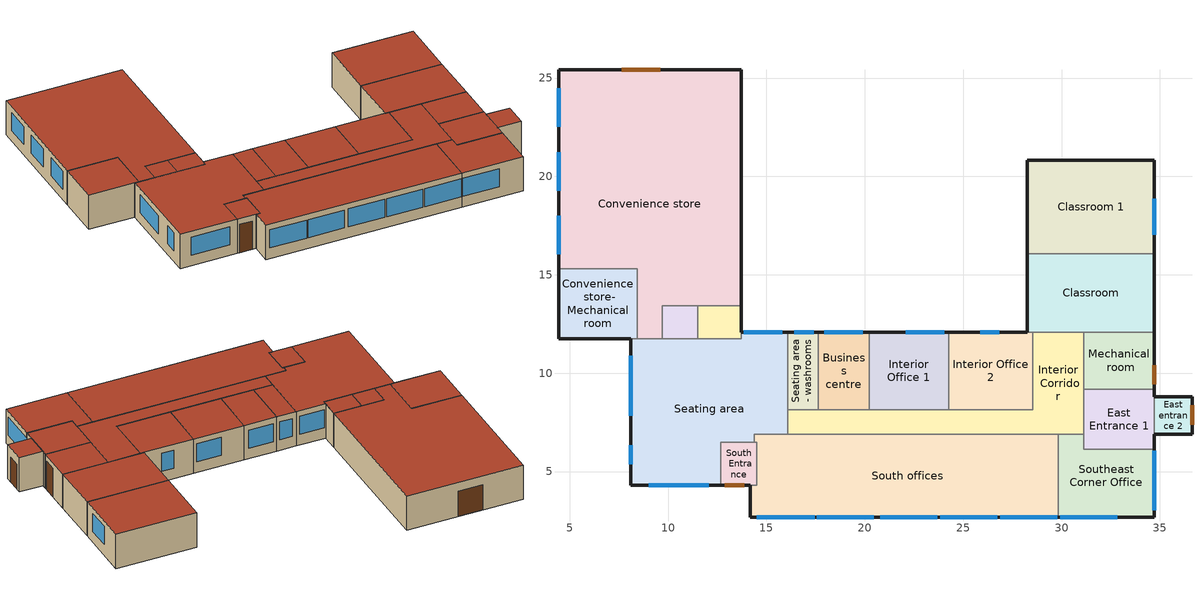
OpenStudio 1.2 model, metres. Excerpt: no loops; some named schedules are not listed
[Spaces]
South offices
 floor ground: 14.39,6.91 29.83,6.9 29.83,2.67 14.18,2.67 14.18,4.29 14.52,4.29 14.52,6.49 14.39,6.49 z0
 wall outside: 14.18,4.29 14.18,2.67 29.83,2.67 z0:2.95
 wall to South Entrance: 14.39,6.49 14.52,6.49 14.52,4.29 14.18,4.29 z0:2.95
 wall to Seating area: 16.07,6.91 14.39,6.91 14.39,6.49 z0:2.95
 wall to Interior Corridor: 29.83,6.9 16.07,6.91 z0:2.95
 wall to Southeast Corner Office: 29.83,2.67 29.83,6.9 z0:2.95
 window: 26.87,2.67 29.77,2.67 / 23.83,2.67 26.72,2.67 / 20.78,2.67 23.68,2.67 / 17.56,2.67 20.45,2.67 / 14.51,2.67 17.46,2.67 z0.91:2.46
 roof outside: 29.83,2.67 29.83,6.9 14.39,6.91 14.39,6.49 14.52,6.49 14.52,4.29 14.18,4.29 14.18,2.67 z2.95
Southeast Corner Office
 floor ground: 31.12,6.9 31.12,6.13 34.72,6.13 34.72,2.67 29.83,2.67 29.83,6.9 z0
 wall outside: 29.83,2.67 34.72,2.67 34.72,6.13 z0:2.95
 wall to Interior Corridor: 31.12,6.9 29.83,6.9 z0:2.95
 wall to East Entrance 1: 34.72,6.13 31.12,6.13 31.12,6.9 z0:2.95
 window: 29.92,2.67 32.83,2.67 / 34.72,3.03 34.72,6.06 z0.91:2.46
 roof outside: 34.72,2.67 34.72,6.13 31.12,6.13 31.12,6.9 29.83,6.9 29.83,2.67 z2.95
Seating area
 floor ground: 16.07,12.08 16.07,6.91 14.39,6.91 14.39,6.49 12.68,6.49 12.68,4.29 8.11,4.29 8.11,11.76 13.73,11.76 13.73,12.08 z0
 wall outside: 16.07,12.08 13.73,12.08 / 8.11,11.76 8.11,4.29 12.68,4.29 z0:2.95
 wall to Seating area - washrooms: 16.07,8.15 16.07,12.08 z0:2.95
 wall to Interior Corridor: 16.07,6.91 16.07,8.15 z0:2.95
 wall to South Entrance: 12.68,4.29 12.68,6.49 14.39,6.49 z0:2.95
 wall to Convenience store- Mechanical room: 8.44,11.76 8.11,11.76 z0:2.95
 wall to Convenience store: 9.71,11.76 8.44,11.76 z0:2.95
 wall to Convenience store- movie shelves: 11.51,11.76 9.71,11.76 z0:2.95
 wall to Convenience store- washroom: 13.73,12.08 13.73,11.76 11.51,11.76 z0:2.95
 window: 15.79,12.08 13.84,12.08 / 8.11,6.35 8.11,5.36 / 8.11,10.88 8.11,7.84 / 9.02,4.29 12.07,4.29 z0.91:2.46
 roof outside: 12.68,4.29 12.68,6.49 14.39,6.49 14.39,6.91 16.07,6.91 16.07,12.08 13.73,12.08 13.73,11.76 8.11,11.76 8.11,4.29 z2.95
South Entrance
 floor ground: 14.52,6.49 14.52,4.29 12.68,4.29 12.68,6.49 z0
 wall outside: 12.68,4.29 14.18,4.29 z0:2.95
 door: 12.89,4.29 13.88,4.29 z0:2.44
 roof outside: 14.52,4.29 14.52,6.49 12.68,6.49 12.68,4.29 z2.95
East Entrance 1
 floor ground: 34.72,9.19 34.72,6.13 31.12,6.13 31.12,9.19 z0
 wall outside: 34.72,6.13 34.72,6.9 / 34.72,8.79 34.72,9.19 z0:2.95
 wall to Interior Corridor: 31.12,9.19 31.12,6.9 z0:2.95
 wall to Mechanical room: 34.72,9.19 31.12,9.19 z0:2.95
 wall to East entrance 2: 34.72,6.9 34.72,8.79 z0:2.95
 roof outside: 34.72,6.13 34.72,9.19 31.12,9.19 31.12,6.13 z2.95
Interior Corridor
 floor ground: 31.12,12.08 31.12,6.9 16.07,6.91 16.07,8.15 28.55,8.15 28.55,12.08 z0
 wall to Seating area - washrooms: 17.64,8.15 16.07,8.15 z0:2.95
 wall to Business centre: 20.23,8.15 17.64,8.15 z0:2.95
 wall to Interior Office 1: 24.26,8.15 20.23,8.15 z0:2.95
 wall to Interior Office 2: 28.55,12.08 28.55,8.15 24.26,8.15 z0:2.95
 wall to Classroom: 31.12,12.08 28.55,12.08 z0:2.95
 wall to Mechanical room: 31.12,9.19 31.12,12.08 z0:2.95
 roof outside: 31.12,6.9 31.12,12.08 28.55,12.08 28.55,8.15 16.07,8.15 16.07,6.91 z2.95
East entrance 2
 floor ground: 36.63,8.79 36.63,6.9 34.72,6.9 34.72,8.79 z0
 wall outside: 34.72,6.9 36.63,6.9 36.63,8.79 34.72,8.79 z0:2.95
 door: 36.63,7.38 36.63,8.36 z0:2.13
 roof outside: 36.63,6.9 36.63,8.79 34.72,8.79 34.72,6.9 z2.95
Seating area - washrooms
 floor ground: 17.64,12.08 17.64,8.15 16.07,8.15 16.07,12.08 z0
 wall outside: 17.64,12.08 16.07,12.08 z0:2.95
 wall to Business centre: 17.64,8.15 17.64,12.08 z0:2.95
 window: 17.41,12.08 16.43,12.08 z0.91:2.46
 roof outside: 17.64,8.15 17.64,12.08 16.07,12.08 16.07,8.15 z2.95
Business centre
 floor ground: 20.23,12.08 20.23,8.15 17.64,8.15 17.64,12.08 z0
 wall outside: 20.23,12.08 17.64,12.08 z0:2.95
 wall to Interior Office 1: 20.23,8.15 20.23,12.08 z0:2.95
 window: 19.89,12.08 17.94,12.08 z0.91:2.46
 roof outside: 20.23,8.15 20.23,12.08 17.64,12.08 17.64,8.15 z2.95
Interior Office 1
 floor ground: 24.26,12.08 24.26,8.15 20.23,8.15 20.23,12.08 z0
 wall outside: 24.26,12.08 20.23,12.08 z0:2.95
 wall to Interior Office 2: 24.26,8.15 24.26,12.08 z0:2.95
 window: 24.04,12.08 22.08,12.08 z0.91:2.46
 roof outside: 24.26,8.15 24.26,12.08 20.23,12.08 20.23,8.15 z2.95
Interior Office 2
 floor ground: 28.55,12.08 28.55,8.15 24.26,8.15 24.26,12.08 z0
 wall outside: 28.26,12.08 24.26,12.08 z0:2.95
 wall to Classroom: 28.55,12.08 28.26,12.08 z0:2.95
 window: 26.84,12.08 25.86,12.08 z0.91:2.46
 roof outside: 28.55,8.15 28.55,12.08 24.26,12.08 24.26,8.15 z2.95
Mechanical room
 floor ground: 34.72,12.08 34.72,9.19 31.12,9.19 31.12,12.08 z0
 wall outside: 34.72,9.19 34.72,12.08 z0:2.95
 wall to Classroom: 34.72,12.08 31.12,12.08 z0:2.95
 door: 34.72,9.43 34.72,10.41 z0:2.46
 roof outside: 34.72,9.19 34.72,12.08 31.12,12.08 31.12,9.19 z2.95
Convenience store- Mechanical room
 floor ground: 8.44,15.3 8.44,11.76 4.43,11.76 4.43,15.3 z0
 wall outside: 4.43,15.3 4.43,11.76 8.11,11.76 z0:2.95
 wall to Convenience store: 8.44,11.76 8.44,15.3 4.43,15.3 z0:2.95
 roof outside: 8.44,11.76 8.44,15.3 4.43,15.3 4.43,11.76 z2.95
Convenience store
 floor ground: 13.73,25.42 13.73,13.41 9.71,13.41 9.71,11.76 8.44,11.76 8.44,15.3 4.43,15.3 4.43,25.42 z0
 wall outside: 13.73,13.41 13.73,25.42 4.43,25.42 4.43,15.3 z0:2.95
 wall to Convenience store- washroom: 11.51,13.41 13.73,13.41 z0:2.95
 wall to Convenience store- movie shelves: 9.71,11.76 9.71,13.41 11.51,13.41 z0:2.95
 window: 4.43,24.47 4.43,22.52 / 4.43,21.23 4.43,19.27 / 4.43,17.99 4.43,16.04 z0.91:2.46
 door: 9.61,25.42 7.65,25.42 z0:2.18
 roof outside: 9.71,11.76 9.71,13.41 13.73,13.41 13.73,25.42 4.43,25.42 4.43,15.3 8.44,15.3 8.44,11.76 z2.95
Convenience store- movie shelves
 floor ground: 11.51,13.41 11.51,11.76 9.71,11.76 9.71,13.41 z0
 wall to Convenience store- washroom: 11.51,11.76 11.51,13.41 z0:2.95
 roof outside: 11.51,11.76 11.51,13.41 9.71,13.41 9.71,11.76 z2.95
Convenience store- washroom
 floor ground: 13.73,13.41 13.73,11.76 11.51,11.76 11.51,13.41 z0
 wall outside: 13.73,12.08 13.73,13.41 z0:2.95
 roof outside: 13.73,11.76 13.73,13.41 11.51,13.41 11.51,11.76 z2.95
Classroom
 floor ground: 34.72,16.08 34.72,12.08 28.26,12.08 28.26,16.08 z0
 wall outside: 28.26,16.08 28.26,12.08 / 34.72,12.08 34.72,16.08 z0:2.95
 wall to Classroom 1: 34.72,16.08 28.26,16.08 z0:2.95
 roof outside: 34.72,12.08 34.72,16.08 28.26,16.08 28.26,12.08 z2.95
Classroom 1
 floor ground: 34.72,20.82 34.72,16.08 28.26,16.08 28.26,20.82 z0
 wall outside: 34.72,16.08 34.72,20.82 28.26,20.82 28.26,16.08 z0:2.95
 window: 34.72,17.02 34.72,18.85 z0.91:2.46
 roof outside: 34.72,16.08 34.72,20.82 28.26,20.82 28.26,16.08 z2.95
[Site]
Site 1: Latitude {deg}=44.12; Longitude {deg}=-77.53; Time Zone {hr}=-5; Elevation {m}=86
[SizingPeriod:DesignDay] Barometric Pressure {Pa}=100296; Sky Clearness=0; Rain Indicator=0; Snow Indicator=0; Day of Month=21; Daylight Saving Time Indicator=0; Dry-Bulb Temperature Range Modifier Type=DefaultMultipliers
Name | Maximum Dry-Bulb Temperature {C} | Daily Dry-Bulb Temperature Range {deltaC} | Humidity Indicating Conditions at Maximum Dry-Bulb {BasedOnField A3} | Wind Speed {m/s} | Wind Direction {deg} | Month | Day Type | Humidity Indicating Type | Solar Model Indicator | ASHRAE Taub | ASHRAE Taud
Trenton Ann Clg .4% Condns WB=>MDB | 27.5 | 9.9 | 23.5 | 5.1 | 220 | 7 | SummerDesignDay | Wetbulb | ASHRAETau | 0.459 | 2.014
Trenton Ann Hum_n 99.6% Condns DP=>MCDB | -21 | 0 | -27.1 | 2.9 | 50 | 1 | WinterDesignDay | Dewpoint | ASHRAEClearSky
Trenton Ann Clg .4% Condns DB=>MWB | 29.2 | 9.9 | 22.1 | 5.1 | 220 | 7 | SummerDesignDay | Wetbulb | ASHRAETau | 0.459 | 2.014
Trenton Ann Htg Wind 99.6% Condns WS=>MCDB | -3.4 | 0 | -3.4 | 13.4 | 50 | 1 | WinterDesignDay | Wetbulb | ASHRAEClearSky
[Building]
Stand-alone Retail: North Axis {deg}=-0
[DefaultSubSurfaceConstructions]
Name | Fixed Window Construction | Door Construction
Default Sub Surface Constructions 1 | MNECBUvalue_Window | PersonDoor
Default Sub Surface Constructions 2
[DefaultSurfaceConstructions]
Default Surface Constructions 1: Wall Construction=V1-BWall1; Roof Ceiling Construction=V1-BRoof1
Default Surface Constructions 2: Wall Construction=IntPartition
Default Surface Constructions 3: Floor Construction=NECBUvalue_ConcreteFlr
[Material:AirGap]
Name | Thermal Resistance
000_F04 Wall air space resistance | 0.15
000_F05 Ceiling air space resistance | 0.18
[DefaultConstructionSet]
Trenton_Constructions: Default Exterior Surface Constructions=Default Surface Constructions 1; Default Interior Surface Constructions=Default Surface Constructions 2; Default Ground Contact Surface Constructions=Default Surface Constructions 3; Default Exterior SubSurface Constructions=Default Sub Surface Constructions 1; Default Interior SubSurface Constructions=Default Sub Surface Constructions 2
[Construction]
V1-BRoof1: F13 Built-up roofing, Insulation: Expanded polystyrene - molded beads - 20kg/m3 density 127mm, M11 50mm lightweight concrete
V1-BWall1: Concrete Block: Sand and Gravel Aggregrate: 22.7 kg - 2 cores 152mm, 000_F04 Wall air space resistance, Sheathing - regular density - 12.7mm, Insulation: Cellular glass - 122mm, Gypsum or plaster board - 5.9mm
IntPartition: G01 16mm gypsum board, 000_F05 Ceiling air space resistance, G01 16mm gypsum board
NECBUvalue_ConcreteFlr: Insulation: Expanded polystyrene - extruded (smooth skin surface) (CFC-12 exp.) 1, M14a 100mm heavyweight concrete
MNECBUvalue_Window: MNECB1997_Window
PersonDoor: PersonDoorMat
[Material]
Name | Roughness | Thickness {m} | Conductivity {W/m-K} | Density {kg/m3} | Specific Heat {J/kg-K} | Thermal Absorptance | Solar Absorptance | Visible Absorptance
F13 Built-up roofing | Rough | 0.0095 | 0.16 | 1120 | 1460
Insulation: Expanded polystyrene - molded beads - 20kg/m3 density 127mm | VeryRough | 0.127 | 0.036 | 20 | 1210
M11 50mm lightweight concrete | MediumRough | 0.05 | 0.53 | 1280 | 840
Concrete Block: Sand and Gravel Aggregrate: 22.7 kg - 2 cores 152mm | MediumRough | 0.152 | 1.13 | 2000 | 920
Sheathing - regular density - 12.7mm | Smooth | 0.0127 | 0.055 | 290 | 1300
Insulation: Cellular glass - 122mm | MediumRough | 0.122 | 0.05 | 136 | 750
Gypsum or plaster board - 5.9mm | MediumSmooth | 0.0059 | 0.58 | 800 | 1090
G01 16mm gypsum board | MediumSmooth | 0.0159 | 0.16 | 800 | 1090 | 0.9 | 0.7 | 0.7
Insulation: Expanded polystyrene - extruded (smooth skin surface) (CFC-12 exp.) 1 | MediumSmooth | 0.0254 | 0.029 | 29 | 1210 | 0.9 | 0.7 | 0.7
M14a 100mm heavyweight concrete | MediumRough | 0.1016 | 1.95 | 2240 | 900 | 0.9 | 0.7 | 0.7
[WindowMaterial:SimpleGlazingSystem]
MNECB1997_Window: U-Factor {W/m2-K}=2.2; Solar Heat Gain Coefficient=0.5
[Material:NoMass]
PersonDoorMat: Roughness=Smooth; Thermal Resistance {m2-K/W}=0.304; Thermal Absorptance=0.9; Solar Absorptance=0.7; Visible Absorptance=0.7
[DesignSpecification:OutdoorAir]
Name | Outdoor Air Flow per Person {m3/s-person} | Outdoor Air Flow per Floor Area {m3/s-m2} | Outdoor Air Flow Rate {m3/s}
MNECB-Office-Enclosed-sched-A-oa; Design Specification Outdoor Air 1 | 0.01
MNECB-Education-Classroom-sched-D | 0.0075 | 0 | 0
Design Specification Outdoor Air 2 | 0.03
MNECB-Service and Common-Mechanical/electrical room-sched-*-oa | 0.05
MNECB-Storage/Warehouse - Active Storage Bulky-sched-E-oa | 0.0025 | 0
MNECB-Service and Common-Toilet and Washrooms-sched-*-oa | 0.03 | 0 | 0
MNECB-Service and Common-Corridors-sched-*- | 0.025 | 0
MNECB-Food Service Bar/Lounge-sched-B-oa | 0.03 | 0
[ElectricEquipment:Definition] Fraction Lost=0
Name | Design Level Calculation Method | Watts per Space Floor Area {W/m2} | Fraction Latent | Fraction Radiant | Watts per Person {W/person}
MNECB-Office-Enclosed offices category 1-sched-A-equipment_W_per_m2_def | Watts/Area | 7.5 | 0 | 0
MNECB-Education-Classroom-sched-D-equipment_W_per_person_def | Watts/Person |  | 0 | 0 | 37.5
MNECB-Retail-Type F-sched-C-equipment_W_per_m2_def | Watts/Area | 2.5 | 0 | 0
MNECB-Service and Common-Mechanical/electrical room-sched-*-equipment_W_per_m2_def; MNECB-Storage/Warehouse-Active Storage Bulky-sched-E-equipment_W_per_m2_def; MNECB-Service and Common-Toilet and Washrooms-sched-*-equipment_W_per_m2_def; MNECB-Food Service-Bar/Lounge-sched-B-equipment_W_per_m2_def | Watts/Area | 1 | 0 | 0
MNECB-Assembly-Lobby-sched-C-equipment_W_per_m2_def | Watts/Area | 1
MNECB-Service and Common-Corridors-sched-*-equipment_W_per_m2_def | Watts/Area | 0 | 0 | 0
[Lights:Definition] Design Level Calculation Method=Watts/Area; Fraction Radiant=0; Fraction Visible=0; Return Air Fraction=0
Name | Watts per Space Floor Area {W/m2}
MNECB-Office-Enclosed offices category 1-sched-A-lighting_W_per_m2_def | 19.4
MNECB-Education-Classroom-sched-D-lighting_W_per_m2_def | 21.5
MNECB-Retail-Type F-sched-C-lighting_W_per_m2_def | 29.1
MNECB-Service and Common-Mechanical/electrical room-sched-*-lighting_W_per_m2_def | 7.5
MNECB-Storage/Warehouse-Active Storage Bulky-sched-E-lighting_W_per_m2_def | 3.2
MNECB-Service and Common-Toilet and Washrooms-sched-*-lighting_W_per_m2_def | 8.7
MNECB- Assembly -Lobby-sched-C-lighting_W_per_m2_def | 10.8
MNECB-Service and Common-Corridors-sched-*-lighting_W_per_m2_def | 8.6
MNECB-Food Service-Bar/Lounge-sched-B-lighting_W_per_m2_def | 26.9
[People:Definition] Number of People Calculation Method=Area/Person; Fraction Radiant=0.3
MNECB-Office-Enclosed offices Category 1-sched-A-people_def: Space Floor Area per Person {m2/person}=20
MNECB-Education-Classroom-sched-D-people_def: Space Floor Area per Person {m2/person}=7.5
MNECB-Retail-Type F-sched-C-people_def; MNECB-Service and Common-Toilet and Washrooms-sched-*-people_def: Space Floor Area per Person {m2/person}=30; Sensible Heat Fraction=Autocalculate; Carbon Dioxide Generation Rate {m3/s-W}=3.8e-008
MNECB-Service and Common-Mechanical/electrical room-sched-*-people_def: Space Floor Area per Person {m2/person}=200
MNECB-Storage Warehouse-Active Storage - Bulky-sched-E-people_def; MNECB-Service and Common-Corridors-sched-*-people_def: Space Floor Area per Person {m2/person}=100
MNECB-Assembly-Lobby-sched-C-people_def; MNECB-Food Service-Bar/Lounge-sched-B-people_def: Space Floor Area per Person {m2/person}=10
[ThermostatSetpoint:DualSetpoint]
Name | Heating Setpoint Temperature Schedule | Cooling Setpoint Temperature Schedule
Thermostat Setpoint Dual Setpoint 1; Thermostat Setpoint Dual Setpoint 3; Thermostat Setpoint Dual Setpoint 5; Thermostat Setpoint Dual Setpoint 6 | Office_Htg_SPoint | Office_Clg_SPoint
Thermostat Setpoint Dual Setpoint 2 | NECB-D-Htg | NECB-D-Clg
Thermostat Setpoint Dual Setpoint 4 | Store_Htg_SPoint | Store_Clg_SPoint
[BuildingStory]
Building Story 1: Nominal Z Coordinate {m}=0; Nominal Floor to Floor Height {m}=2.9464
[Space] Building Story=Building Story 1
Name | Space Type | Thermal Zone | Default Schedule Set
South offices; Southeast Corner Office | MNECB-Office-Enclosed-sched-A | Thermal Zone - South Offices
Seating area | MNECB-Food Service Bar/Lounge-sched-B | Thermal Zone - NW Seating area
South Entrance | MNECB-Assembly-Lobby-sched-C | Thermal Zone - NW Seating area
East Entrance 1; East entrance 2 | MNECB-Assembly-Lobby-sched-C | Thermal Zone - East Entrance
Interior Corridor | MNECB-Service and Common-Corridors-sched-*- | Thermal Zone - NW Seating area | NECB-B
Seating area - washrooms | MNECB-Service and Common-Toilet and Washrooms-sched-*- | Thermal Zone - North Offices | NECB-A
Business centre; Interior Office 1; Interior Office 2 | MNECB-Office-Enclosed-sched-A | Thermal Zone - North Offices
Mechanical room | MNECB-Service and Common-Mechanical/electrical room-sched-*- | Thermal Zone - East Entrance | NECB-C
Convenience store- Mechanical room | MNECB-Service and Common-Mechanical/electrical room-sched-*- | Thermal Zone - NW Convenience Store | NECB-E
Convenience store | MNECB-Retail-Type F-sched-C | Thermal Zone - NW Convenience Store
Convenience store- movie shelves | MNECB-Storage/Warehouse - Active Storage Bulky-sched-E | Thermal Zone - NW Convenience Store | NECB-E
Convenience store- washroom | MNECB-Service and Common-Toilet and Washrooms-sched-*- | Thermal Zone - NW Convenience Store | NECB-C
Classroom; Classroom 1 | MNECB-Education-Classroom-sched-D | Thermal Zone - NE Classroom
[DefaultScheduleSet] People Activity Level Schedule=Retail_Activity
Name | Hours of Operation Schedule | Number of People Schedule | Lighting Schedule | Electric Equipment Schedule | Hot Water Equipment Schedule | Other Equipment Schedule
NECB-C | NECB-C-Fan | NECB-C-Occ | NECB-C-Ltg | NECB-C-Equ | NECB-C-HW | NECB-C-Proc
NECB-E | NECB-E-Fan | NECB-E-Occ | NECB-E-Ltg | NECB-E-Equ | NECB-E-HW | NECB-E-Proc
NECB-B | NECB-B-Fan | NECB-B-Occ | NECB-B-Ltg | NECB-B-Equ | NECB-B-HW | NECB-B-Proc
NECB-A | NECB-A-Fan | NECB-A-Occ | NECB-A-Ltg | NECB-A-Equ | NECB-A-HW | NECB-A-Proc
NECB-D | NECB-D-Fan | NECB-D-Occ | NECB-D-Ltg | NECB-D-Equ | NECB-D-HW | NECB-D-Proc
[ThermalZone] Use Ideal Air Loads=No
Thermal Zone - NW Convenience Store: Thermostat=Thermostat Setpoint Dual Setpoint 4
Thermal Zone - North Offices: Thermostat=Thermostat Setpoint Dual Setpoint 3
Thermal Zone - NE Classroom: Thermostat=Thermostat Setpoint Dual Setpoint 2; Zone Inside Convection Algorithm=TARP; Zone Outside Convection Algorithm=TARP
Thermal Zone - East Entrance: Thermostat=Thermostat Setpoint Dual Setpoint 1
Thermal Zone - South Offices: Thermostat=Thermostat Setpoint Dual Setpoint 6
Thermal Zone - NW Seating area: Thermostat=Thermostat Setpoint Dual Setpoint 5
[SpaceInfiltration:DesignFlowRate] Schedule=Always_On; Design Flow Rate {m3/s}=0
Name | Space or SpaceType | Design Flow Rate Calculation Method | Flow per Exterior Surface Area {m3/s-m2} | Air Changes per Hour {1/hr} | Flow per Space Floor Area {m3/s-m2}
Space Infiltration East Entrance 1 | East Entrance 1 | Flow/ExteriorArea | 0.00025
Space Infiltration East Entrance 2 | East entrance 2 | Flow/ExteriorArea | 0.00025
Space Infiltration Mechanical Room | Mechanical room | Flow/ExteriorArea | 0.00025
Space Infiltration Classroom | Classroom | Flow/ExteriorArea | 0.00025
Space Infiltration Classroom 1 | Classroom 1 | Flow/ExteriorArea | 0.00025
Space Infiltration Business Centre | Business centre | Flow/ExteriorArea | 0.00025
Space Infiltration Interior Office 1 | Interior Office 1 | Flow/ExteriorArea | 0.00025
Space Infiltration Interior Office 2 | Interior Office 2 | Flow/ExteriorArea | 0.00025
Space Infiltration Convenience Store | Convenience store | Flow/ExteriorArea | 0.00025
Space Infiltration Convenience Store- Mechanical Room | Convenience store- Mechanical room | Flow/ExteriorArea | 0.00025
Space Infiltration Convenience Store- movie shelves | Convenience store- movie shelves | Flow/ExteriorArea | 0.00025
Space Infiltration Interior Corridor | Interior Corridor | Flow/ExteriorArea | 0.00025
Space Infiltration Seating Area | Seating area | Flow/ExteriorArea | 0.00025
Space Infiltration South Entrance | South Entrance | Flow/ExteriorArea | 0.00025
Space Infiltration South Offices | South offices | Flow/ExteriorArea | 0.00025
Space Infiltration Southeast Corner Office | Southeast Corner Office | Flow/ExteriorArea | 0.00025
Space Infiltration Convenience Store - washroom | Convenience store- washroom | Flow/ExteriorArea | 0.00025
Space Infiltration Seatin area- washrooms | Seating area - washrooms | Flow/ExteriorArea | 0.00025
Space Infiltration Design Flow Rate 6 | MNECB-Service and Common-Mechanical/electrical room-sched-*- | Flow/ExteriorWallArea | 0.0002 | 0
Space Infiltration Design Flow Rate 5 | MNECB-Service and Common-Corridors-sched-*- | Flow/ExteriorWallArea | 0.0002 | 0
Space Infiltration Design Flow Rate 1 | MNECB-Assembly-Lobby-sched-C | Flow/ExteriorWallArea | 0.0002 | 0 | 0
Space Infiltration Design Flow Rate 2 | MNECB-Education-Classroom-sched-D | Flow/ExteriorWallArea | 0.0002
Space Infiltration Design Flow Rate 3 | MNECB-Food Service Bar/Lounge-sched-B | Flow/ExteriorWallArea | 0.0002
Space Infiltration Design Flow Rate 4 | MNECB-Office-Enclosed-sched-A | Flow/ExteriorWallArea | 0.0002
Space Infiltration Design Flow Rate 7 | MNECB-Retail-Type F-sched-C | Flow/ExteriorWallArea | 0.0002 | 0
Space Infiltration Design Flow Rate 8 | MNECB-Service and Common-Toilet and Washrooms-sched-*- | Flow/ExteriorWallArea | 0.0002 | 0
Space Infiltration Design Flow Rate 9 | MNECB-Storage/Warehouse - Active Storage Bulky-sched-E | Flow/ExteriorWallArea | 0.0002 | 0
[SpaceType] Default Construction Set=Trenton_Constructions
Name | Default Schedule Set | Design Specification Outdoor Air Object
MNECB-Office-Enclosed-sched-A | NECB-A | MNECB-Office-Enclosed-sched-A-oa
MNECB-Education-Classroom-sched-D | NECB-D | MNECB-Education-Classroom-sched-D
MNECB-Retail-Type F-sched-C | NECB-C | Design Specification Outdoor Air 2
MNECB-Service and Common-Mechanical/electrical room-sched-*- |  | MNECB-Service and Common-Mechanical/electrical room-sched-*-oa
MNECB-Storage/Warehouse - Active Storage Bulky-sched-E | NECB-E | MNECB-Storage/Warehouse - Active Storage Bulky-sched-E-oa
MNECB-Service and Common-Toilet and Washrooms-sched-*- |  | MNECB-Service and Common-Toilet and Washrooms-sched-*-oa
MNECB-Assembly-Lobby-sched-C | NECB-C | Design Specification Outdoor Air 1
MNECB-Service and Common-Corridors-sched-*- |  | MNECB-Service and Common-Corridors-sched-*-
MNECB-Food Service Bar/Lounge-sched-B | NECB-B | MNECB-Food Service Bar/Lounge-sched-B-oa
[People] Activity Level Schedule=Activity_Level
Name | People Definition | Space or SpaceType
People 10 | MNECB-Office-Enclosed offices Category 1-sched-A-people_def | MNECB-Office-Enclosed-sched-A
People 14 | MNECB-Education-Classroom-sched-D-people_def | MNECB-Education-Classroom-sched-D
People 16 | MNECB-Retail-Type F-sched-C-people_def | MNECB-Retail-Type F-sched-C
People 6 | MNECB-Service and Common-Mechanical/electrical room-sched-*-people_def | MNECB-Service and Common-Mechanical/electrical room-sched-*-
People 12 | MNECB-Storage Warehouse-Active Storage - Bulky-sched-E-people_def | MNECB-Storage/Warehouse - Active Storage Bulky-sched-E
People 3 | MNECB-Service and Common-Toilet and Washrooms-sched-*-people_def | MNECB-Service and Common-Toilet and Washrooms-sched-*-
People 17 | MNECB-Assembly-Lobby-sched-C-people_def | MNECB-Assembly-Lobby-sched-C
People 7 | MNECB-Service and Common-Corridors-sched-*-people_def | MNECB-Service and Common-Corridors-sched-*-
People 9 | MNECB-Food Service-Bar/Lounge-sched-B-people_def | MNECB-Food Service Bar/Lounge-sched-B
[Lights]
Name | Lights Definition | Space or SpaceType
Lights 10 | MNECB-Office-Enclosed offices category 1-sched-A-lighting_W_per_m2_def | MNECB-Office-Enclosed-sched-A
Lights 14 | MNECB-Education-Classroom-sched-D-lighting_W_per_m2_def | MNECB-Education-Classroom-sched-D
Lights 16 | MNECB-Retail-Type F-sched-C-lighting_W_per_m2_def | MNECB-Retail-Type F-sched-C
Lights 6 | MNECB-Service and Common-Mechanical/electrical room-sched-*-lighting_W_per_m2_def | MNECB-Service and Common-Mechanical/electrical room-sched-*-
Lights 12 | MNECB-Storage/Warehouse-Active Storage Bulky-sched-E-lighting_W_per_m2_def | MNECB-Storage/Warehouse - Active Storage Bulky-sched-E
Lights 3 | MNECB-Service and Common-Toilet and Washrooms-sched-*-lighting_W_per_m2_def | MNECB-Service and Common-Toilet and Washrooms-sched-*-
Lights 17 | MNECB- Assembly -Lobby-sched-C-lighting_W_per_m2_def | MNECB-Assembly-Lobby-sched-C
Lights 7 | MNECB-Service and Common-Corridors-sched-*-lighting_W_per_m2_def | MNECB-Service and Common-Corridors-sched-*-
Lights 9 | MNECB-Food Service-Bar/Lounge-sched-B-lighting_W_per_m2_def | MNECB-Food Service Bar/Lounge-sched-B
[ElectricEquipment]
Name | Electric Equipment Definition | Space or SpaceType
Electric Equipment 10 | MNECB-Office-Enclosed offices category 1-sched-A-equipment_W_per_m2_def | MNECB-Office-Enclosed-sched-A
Electric Equipment 14 | MNECB-Education-Classroom-sched-D-equipment_W_per_person_def | MNECB-Education-Classroom-sched-D
Electric Equipment 16 | MNECB-Retail-Type F-sched-C-equipment_W_per_m2_def | MNECB-Retail-Type F-sched-C
Electric Equipment 6 | MNECB-Service and Common-Mechanical/electrical room-sched-*-equipment_W_per_m2_def | MNECB-Service and Common-Mechanical/electrical room-sched-*-
Electric Equipment 12 | MNECB-Storage/Warehouse-Active Storage Bulky-sched-E-equipment_W_per_m2_def | MNECB-Storage/Warehouse - Active Storage Bulky-sched-E
Electric Equipment 3 | MNECB-Service and Common-Toilet and Washrooms-sched-*-equipment_W_per_m2_def | MNECB-Service and Common-Toilet and Washrooms-sched-*-
Electric Equipment 17 | MNECB-Assembly-Lobby-sched-C-equipment_W_per_m2_def | MNECB-Assembly-Lobby-sched-C
Electric Equipment 7 | MNECB-Service and Common-Corridors-sched-*-equipment_W_per_m2_def | MNECB-Service and Common-Corridors-sched-*-
Electric Equipment 9 | MNECB-Food Service-Bar/Lounge-sched-B-equipment_W_per_m2_def | MNECB-Food Service Bar/Lounge-sched-B
[Schedule:Ruleset]
Retail_Activity: Default Day Schedule=Retail_Activity Default Schedule; Summer Design Day Schedule=Retail_Activity Summer Design Day; Winter Design Day Schedule=Retail_Activity Winter Design Day
Always_On: Default Day Schedule=Always_On Default Schedule; Summer Design Day Schedule=Always_On Summer Design Day; Winter Design Day Schedule=Always_On Winter Design Day
NECB-C-Fan: Default Day Schedule=Schedule Day 20
NECB-C-Occ: Default Day Schedule=Schedule Day 17
NECB-C-Ltg: Default Day Schedule=Schedule Day 18
NECB-C-Equ: Default Day Schedule=Schedule Day 19
NECB-C-HW: Default Day Schedule=Schedule Day 24
NECB-C-Proc: Default Day Schedule=Schedule Day 21
NECB-E-Fan: Default Day Schedule=Schedule Day 36
NECB-E-Occ: Default Day Schedule=Schedule Day 33
NECB-E-Ltg: Default Day Schedule=Schedule Day 34
NECB-E-Equ: Default Day Schedule=Schedule Day 35
NECB-E-HW: Default Day Schedule=Schedule Day 40
NECB-E-Proc: Default Day Schedule=Schedule Day 37
NECB-B-Fan: Default Day Schedule=Schedule Day 12
NECB-B-Occ: Default Day Schedule=Schedule Day 9
NECB-B-Ltg: Default Day Schedule=Schedule Day 10
NECB-B-Equ: Default Day Schedule=Schedule Day 11
NECB-B-HW: Default Day Schedule=Schedule Day 16
NECB-B-Proc: Default Day Schedule=Schedule Day 13
NECB-A-Fan: Default Day Schedule=Schedule Day 4
NECB-A-Occ: Default Day Schedule=Schedule Day 1
NECB-A-Ltg: Default Day Schedule=Schedule Day 2
NECB-A-Equ: Default Day Schedule=Schedule Day 3
NECB-A-HW: Default Day Schedule=Schedule Day 8
NECB-A-Proc: Default Day Schedule=Schedule Day 5
NECB-D-Fan: Default Day Schedule=Schedule Day 28
NECB-D-Occ: Default Day Schedule=Schedule Day 25
NECB-D-Ltg: Default Day Schedule=Schedule Day 26
NECB-D-Equ: Default Day Schedule=Schedule Day 27
NECB-D-HW: Default Day Schedule=Schedule Day 32
NECB-D-Proc: Default Day Schedule=Schedule Day 29
NECB-D-Htg: Default Day Schedule=Schedule Day 31
NECB-D-Clg: Default Day Schedule=Schedule Day 30
Store_Htg_SPoint: Default Day Schedule=Schedule Day 38
Store_Clg_SPoint: Default Day Schedule=Schedule Day 39
Office_Htg_SPoint: Default Day Schedule=Schedule Day 42
Office_Clg_SPoint: Default Day Schedule=Schedule Day 44
Activity_Level: Default Day Schedule=Schedule Day 74
[Schedule:Day]
Retail_Activity Default Schedule; Always_On Default Schedule; Schedule Day 20; Schedule Day 17; Schedule Day 18; Schedule Day 19; Schedule Day 24; Schedule Day 21; Schedule Day 36; Schedule Day 33; Schedule Day 34; Schedule Day 35; Schedule Day 40; Schedule Day 37; Schedule Day 12; Schedule Day 9; Schedule Day 10; Schedule Day 11; Schedule Day 16; Schedule Day 13; Schedule Day 4; Schedule Day 1; Schedule Day 2; Schedule Day 3; Schedule Day 8; Schedule Day 5; Schedule Day 28; Schedule Day 25; Schedule Day 26; Schedule Day 27; Schedule Day 32; Schedule Day 29: 24, 0, 0
Retail_Activity Rule 1 Day Schedule; Retail_Activity Winter Design Day; Retail_Activity Summer Design Day: 24, 0, 120
Always_On Rule 1 Day Schedule; Always_On Winter Design Day; Always_On Summer Design Day: 24, 0, 1
sunNECB-C-Fan 1: 1, 0, 0, 2, 0, 0, 3, 0, 0, 4, 0, 0, 5, 0, 0, 6, 0, 0, 7, 0, 0, 8, 0, 0, 9, 0, 0, 10, 0, 1, 11, 0, 1, 12, 0, 1, 13, 0, 1, 14, 0, 1, 15, 0, 1, 16, 0, 1, 17, 0, 1, 18, 0, 1, 19, 0, 1, 20, 0, 0, 21, 0, 0, 22, 0, 0, 23, 0, 0, 24, 0, 0
satNECB-C-Fan 1; wkdNECB-C-Fan 1: 1, 0, 0, 2, 0, 0, 3, 0, 0, 4, 0, 0, 5, 0, 0, 6, 0, 0, 7, 0, 0, 8, 0, 1, 9, 0, 1, 10, 0, 1, 11, 0, 1, 12, 0, 1, 13, 0, 1, 14, 0, 1, 15, 0, 1, 16, 0, 1, 17, 0, 1, 18, 0, 1, 19, 0, 1, 20, 0, 1, 21, 0, 1, 22, 0, 0, 23, 0, 0, 24, 0, 0
sunNECB-C-Occ 1: 1, 0, 0, 2, 0, 0, 3, 0, 0, 4, 0, 0, 5, 0, 0, 6, 0, 0, 7, 0, 0, 8, 0, 0, 9, 0, 0, 10, 0, 0, 11, 0, 0.1, 12, 0, 0.2, 13, 0, 0.2, 14, 0, 0.4, 15, 0, 0.4, 16, 0, 0.4, 17, 0, 0.4, 18, 0, 0.4, 19, 0, 0.2, 20, 0, 0, 21, 0, 0, 22, 0, 0, 23, 0, 0, 24, 0, 0
sunNECB-B-Fan 1: 1, 0, 0, 2, 0, 1, 3, 0, 0, 4, 0, 0, 5, 0, 0, 6, 0, 0, 7, 0, 0, 8, 0, 0, 9, 0, 0, 10, 0, 1, 11, 0, 1, 12, 0, 1, 13, 0, 1, 14, 0, 1, 15, 0, 1, 16, 0, 1, 17, 0, 1, 18, 0, 1, 19, 0, 1, 20, 0, 1, 21, 0, 1, 22, 0, 1, 23, 0, 1, 24, 0, 0
satNECB-B-Fan 1; wkdNECB-B-Fan 1: 1, 0, 1, 2, 0, 1, 3, 0, 0, 4, 0, 0, 5, 0, 0, 6, 0, 0, 7, 0, 0, 8, 0, 0, 9, 0, 1, 10, 0, 1, 11, 0, 1, 12, 0, 1, 13, 0, 1, 14, 0, 1, 15, 0, 1, 16, 0, 1, 17, 0, 1, 18, 0, 1, 19, 0, 1, 20, 0, 1, 21, 0, 1, 22, 0, 1, 23, 0, 1, 24, 0, 1
sunNECB-B-Occ 1: 1, 0, 0.1, 2, 0, 0.3, 3, 0, 0, 4, 0, 0, 5, 0, 0, 6, 0, 0, 7, 0, 0, 8, 0, 0, 9, 0, 0, 10, 0, 0, 11, 0, 0.1, 12, 0, 0.4, 13, 0, 0.5, 14, 0, 0.5, 15, 0, 0.4, 16, 0, 0.2, 17, 0, 0.2, 18, 0, 0.2, 19, 0, 0.5, 20, 0, 0.7, 21, 0, 0.7, 22, 0, 0.5, 23, 0, 0.3, 24, 0, 0.1
satNECB-B-Occ 1: 1, 0, 0.5, 2, 0, 0.3, 3, 0, 0, 4, 0, 0, 5, 0, 0, 6, 0, 0, 7, 0, 0, 8, 0, 0, 9, 0, 0, 10, 0, 0.1, 11, 0, 0.2, 12, 0, 0.5, 13, 0, 0.9, 14, 0, 0.8, 15, 0, 0.5, 16, 0, 0.2, 17, 0, 0.2, 18, 0, 0.3, 19, 0, 0.6, 20, 0, 0.9, 21, 0, 0.9, 22, 0, 0.9, 23, 0, 0.6, 24, 0, 0.6
wkdNECB-B-Occ 1: 1, 0, 0.3, 2, 0, 0.1, 3, 0, 0, 4, 0, 0, 5, 0, 0, 6, 0, 0, 7, 0, 0, 8, 0, 0, 9, 0, 0, 10, 0, 0.1, 11, 0, 0.2, 12, 0, 0.5, 13, 0, 0.9, 14, 0, 0.8, 15, 0, 0.5, 16, 0, 0.2, 17, 0, 0.2, 18, 0, 0.3, 19, 0, 0.6, 20, 0, 0.9, 21, 0, 0.9, 22, 0, 0.9, 23, 0, 0.6, 24, 0, 0.4
sunNECB-B-Ltg 1; sunNECB-B-Equ 1; sunNECB-B-Proc 1: 1, 0, 0.5, 2, 0, 0.5, 3, 0, 0.1, 4, 0, 0.1, 5, 0, 0.1, 6, 0, 0.1, 7, 0, 0.1, 8, 0, 0.1, 9, 0, 0.1, 10, 0, 0.1, 11, 0, 0.5, 12, 0, 0.9, 13, 0, 0.9, 14, 0, 0.9, 15, 0, 0.9, 16, 0, 0.9, 17, 0, 0.9, 18, 0, 0.9, 19, 0, 0.9, 20, 0, 0.9, 21, 0, 0.9, 22, 0, 0.9, 23, 0, 0.9, 24, 0, 0.5
satNECB-B-Ltg 1; wkdNECB-B-Ltg 1; satNECB-B-Equ 1; wkdNECB-B-Equ 1; satNECB-B-Proc 1; wkdNECB-B-Proc 1: 1, 0, 0.9, 2, 0, 0.5, 3, 0, 0.1, 4, 0, 0.1, 5, 0, 0.1, 6, 0, 0.1, 7, 0, 0.1, 8, 0, 0.1, 9, 0, 0.1, 10, 0, 0.5, 11, 0, 0.7, 12, 0, 0.9, 13, 0, 0.9, 14, 0, 0.9, 15, 0, 0.9, 16, 0, 0.9, 17, 0, 0.9, 18, 0, 0.9, 19, 0, 0.9, 20, 0, 0.9, 21, 0, 0.9, 22, 0, 0.9, 23, 0, 0.9, 24, 0, 0.9
sunNECB-B-HW 1: 1, 0, 0.5, 2, 0, 0.6, 3, 0, 0.05, 4, 0, 0.05, 5, 0, 0.05, 6, 0, 0.05, 7, 0, 0.05, 8, 0, 0.05, 9, 0, 0.05, 10, 0, 0.7, 11, 0, 0.7, 12, 0, 0.4, 13, 0, 0.5, 14, 0, 0.6, 15, 0, 0.6, 16, 0, 0.4, 17, 0, 0.3, 18, 0, 0.3, 19, 0, 0.4, 20, 0, 0.5, 21, 0, 0.8, 22, 0, 0.8, 23, 0, 0.5, 24, 0, 0.5
satNECB-B-HW 1: 1, 0, 0.7, 2, 0, 0.6, 3, 0, 0.05, 4, 0, 0.05, 5, 0, 0.05, 6, 0, 0.05, 7, 0, 0.05, 8, 0, 0.05, 9, 0, 0.05, 10, 0, 0.7, 11, 0, 0.7, 12, 0, 0.4, 13, 0, 0.5, 14, 0, 0.6, 15, 0, 0.6, 16, 0, 0.4, 17, 0, 0.3, 18, 0, 0.3, 19, 0, 0.4, 20, 0, 0.5, 21, 0, 0.8, 22, 0, 0.8, 23, 0, 0.9, 24, 0, 0.9
wkdNECB-B-HW 1: 1, 0, 0.6, 2, 0, 0.5, 3, 0, 0.05, 4, 0, 0.05, 5, 0, 0.05, 6, 0, 0.05, 7, 0, 0.05, 8, 0, 0.05, 9, 0, 0.05, 10, 0, 0.7, 11, 0, 0.7, 12, 0, 0.4, 13, 0, 0.5, 14, 0, 0.6, 15, 0, 0.6, 16, 0, 0.4, 17, 0, 0.3, 18, 0, 0.3, 19, 0, 0.4, 20, 0, 0.5, 21, 0, 0.8, 22, 0, 0.8, 23, 0, 0.9, 24, 0, 0.9
sunNECB-A-Fan 1; satNECB-A-Fan 1; sunNECB-A-Occ 1; satNECB-A-Occ 1: 1, 0, 0, 2, 0, 0, 3, 0, 0, 4, 0, 0, 5, 0, 0, 6, 0, 0, 7, 0, 0, 8, 0, 0, 9, 0, 0, 10, 0, 0, 11, 0, 0, 12, 0, 0, 13, 0, 0, 14, 0, 0, 15, 0, 0, 16, 0, 0, 17, 0, 0, 18, 0, 0, 19, 0, 0, 20, 0, 0, 21, 0, 0, 22, 0, 0, 23, 0, 0, 24, 0, 0
wkdNECB-A-Fan 1: 1, 0, 0, 2, 0, 0, 3, 0, 0, 4, 0, 0, 5, 0, 0, 6, 0, 0, 7, 0, 1, 8, 0, 1, 9, 0, 1, 10, 0, 1, 11, 0, 1, 12, 0, 1, 13, 0, 1, 14, 0, 1, 15, 0, 1, 16, 0, 1, 17, 0, 1, 18, 0, 1, 19, 0, 1, 20, 0, 1, 21, 0, 1, 22, 0, 0, 23, 0, 0, 24, 0, 0
wkdNECB-A-Occ 1: 1, 0, 0, 2, 0, 0, 3, 0, 0, 4, 0, 0, 5, 0, 0, 6, 0, 0, 7, 0, 0, 8, 0, 0.1, 9, 0, 0.7, 10, 0, 0.9, 11, 0, 0.9, 12, 0, 0.9, 13, 0, 0.5, 14, 0, 0.5, 15, 0, 0.9, 16, 0, 0.9, 17, 0, 0.9, 18, 0, 0.7, 19, 0, 0.3, 20, 0, 0.1, 21, 0, 0.1, 22, 0, 0.1, 23, 0, 0.1, 24, 0, 0
sunNECB-A-Ltg 1; satNECB-A-Ltg 1; sunNECB-A-HW 1; satNECB-A-HW 1: 1, 0, 0.05, 2, 0, 0.05, 3, 0, 0.05, 4, 0, 0.05, 5, 0, 0.05, 6, 0, 0.05, 7, 0, 0.05, 8, 0, 0.05, 9, 0, 0.05, 10, 0, 0.05, 11, 0, 0.05, 12, 0, 0.05, 13, 0, 0.05, 14, 0, 0.05, 15, 0, 0.05, 16, 0, 0.05, 17, 0, 0.05, 18, 0, 0.05, 19, 0, 0.05, 20, 0, 0.05, 21, 0, 0.05, 22, 0, 0.05, 23, 0, 0.05, 24, 0, 0.05
wkdNECB-A-Ltg 1: 1, 0, 0.05, 2, 0, 0.05, 3, 0, 0.05, 4, 0, 0.05, 5, 0, 0.05, 6, 0, 0.05, 7, 0, 0.05, 8, 0, 0.3, 9, 0, 0.8, 10, 0, 0.9, 11, 0, 0.9, 12, 0, 0.9, 13, 0, 0.9, 14, 0, 0.9, 15, 0, 0.9, 16, 0, 0.9, 17, 0, 0.9, 18, 0, 0.8, 19, 0, 0.5, 20, 0, 0.3, 21, 0, 0.3, 22, 0, 0.1, 23, 0, 0.1, 24, 0, 0.05
sunNECB-A-Equ 1; satNECB-A-Equ 1; sunNECB-A-Proc 1; satNECB-A-Proc 1: 1, 0, 0.2, 2, 0, 0.2, 3, 0, 0.2, 4, 0, 0.2, 5, 0, 0.2, 6, 0, 0.2, 7, 0, 0.2, 8, 0, 0.2, 9, 0, 0.2, 10, 0, 0.2, 11, 0, 0.2, 12, 0, 0.2, 13, 0, 0.2, 14, 0, 0.2, 15, 0, 0.2, 16, 0, 0.2, 17, 0, 0.2, 18, 0, 0.2, 19, 0, 0.2, 20, 0, 0.2, 21, 0, 0.2, 22, 0, 0.2, 23, 0, 0.2, 24, 0, 0.2
wkdNECB-A-Equ 1; wkdNECB-A-Proc 1: 1, 0, 0.2, 2, 0, 0.2, 3, 0, 0.2, 4, 0, 0.2, 5, 0, 0.2, 6, 0, 0.2, 7, 0, 0.2, 8, 0, 0.3, 9, 0, 0.8, 10, 0, 0.9, 11, 0, 0.9, 12, 0, 0.9, 13, 0, 0.9, 14, 0, 0.9, 15, 0, 0.9, 16, 0, 0.9, 17, 0, 0.9, 18, 0, 0.9, 19, 0, 0.5, 20, 0, 0.3, 21, 0, 0.3, 22, 0, 0.2, 23, 0, 0.2, 24, 0, 0.2
wkdNECB-A-HW 1: 1, 0, 0.05, 2, 0, 0.05, 3, 0, 0.05, 4, 0, 0.05, 5, 0, 0.05, 6, 0, 0.05, 7, 0, 0.05, 8, 0, 0.1, 9, 0, 0.5, 10, 0, 0.5, 11, 0, 0.9, 12, 0, 0.9, 13, 0, 0.9, 14, 0, 0.9, 15, 0, 0.9, 16, 0, 0.9, 17, 0, 0.7, 18, 0, 0.5, 19, 0, 0.3, 20, 0, 0.2, 21, 0, 0.2, 22, 0, 0.2, 23, 0, 0.05, 24, 0, 0.05
Schedule Day 31: 24, 0, 22
Schedule Day 30: 24, 0, 24
Schedule Day 38; Schedule Day 42: 24, 0, 22.2
Schedule Day 39: 24, 0, 23.3
Schedule Day 44: 24, 0, 24.4
Schedule Day 74: 24, 0, 130
[Schedule:Rule] Date Specification Type=DateRange; Start Month=1; Start Day=1; End Month=12; End Day=31
Name | Schedule Ruleset | Rule Order | Day Schedule | Apply Sunday | Apply Monday | Apply Tuesday | Apply Wednesday | Apply Thursday | Apply Friday | Apply Saturday
Retail_Activity Rule 1 | Retail_Activity | 0 | Retail_Activity Rule 1 Day Schedule | Yes | Yes | Yes | Yes | Yes | Yes | Yes
Always_On Rule 1 | Always_On | 0 | Always_On Rule 1 Day Schedule | Yes | Yes | Yes | Yes | Yes | Yes | Yes
sunNECB-C-Fanrule | NECB-C-Fan | 0 | sunNECB-C-Fan 1 | Yes | No | No | No | No | No | No
satNECB-C-Fanrule | NECB-C-Fan | 1 | satNECB-C-Fan 1 | No | No | No | No | No | No | Yes
wkdNECB-C-Fan rule | NECB-C-Fan | 2 | wkdNECB-C-Fan 1 | No | Yes | Yes | Yes | Yes | Yes | No
sunNECB-C-Occrule | NECB-C-Occ | 0 | sunNECB-C-Occ 1 | Yes | No | No | No | No | No | No
satNECB-C-Occrule | NECB-C-Occ | 1 | satNECB-C-Occ 1 | No | No | No | No | No | No | Yes
wkdNECB-C-Occ rule | NECB-C-Occ | 2 | wkdNECB-C-Occ 1 | No | Yes | Yes | Yes | Yes | Yes | No
sunNECB-C-Ltgrule | NECB-C-Ltg | 0 | sunNECB-C-Ltg 1 | Yes | No | No | No | No | No | No
satNECB-C-Ltgrule | NECB-C-Ltg | 1 | satNECB-C-Ltg 1 | No | No | No | No | No | No | Yes
wkdNECB-C-Ltg rule | NECB-C-Ltg | 2 | wkdNECB-C-Ltg 1 | No | Yes | Yes | Yes | Yes | Yes | No
sunNECB-C-Equrule | NECB-C-Equ | 0 | sunNECB-C-Equ 1 | Yes | No | No | No | No | No | No
satNECB-C-Equrule | NECB-C-Equ | 1 | satNECB-C-Equ 1 | No | No | No | No | No | No | Yes
wkdNECB-C-Equ rule | NECB-C-Equ | 2 | wkdNECB-C-Equ 1 | No | Yes | Yes | Yes | Yes | Yes | No
sunNECB-C-HWrule | NECB-C-HW | 0 | sunNECB-C-HW 1 | Yes | No | No | No | No | No | No
satNECB-C-HWrule | NECB-C-HW | 1 | satNECB-C-HW 1 | No | No | No | No | No | No | Yes
wkdNECB-C-HW rule | NECB-C-HW | 2 | wkdNECB-C-HW 1 | No | Yes | Yes | Yes | Yes | Yes | No
sunNECB-C-Procrule | NECB-C-Proc | 0 | sunNECB-C-Proc 1 | Yes | No | No | No | No | No | No
satNECB-C-Procrule | NECB-C-Proc | 1 | satNECB-C-Proc 1 | No | No | No | No | No | No | Yes
wkdNECB-C-Proc rule | NECB-C-Proc | 2 | wkdNECB-C-Proc 1 | No | Yes | Yes | Yes | Yes | Yes | No
sunNECB-E-Fanrule | NECB-E-Fan | 0 | sunNECB-E-Fan 1 | Yes | No | No | No | No | No | No
satNECB-E-Fanrule | NECB-E-Fan | 1 | satNECB-E-Fan 1 | No | No | No | No | No | No | Yes
wkdNECB-E-Fan rule | NECB-E-Fan | 2 | wkdNECB-E-Fan 1 | No | Yes | Yes | Yes | Yes | Yes | No
sunNECB-E-Occrule | NECB-E-Occ | 0 | sunNECB-E-Occ 1 | Yes | No | No | No | No | No | No
satNECB-E-Occrule | NECB-E-Occ | 1 | satNECB-E-Occ 1 | No | No | No | No | No | No | Yes
wkdNECB-E-Occ rule | NECB-E-Occ | 2 | wkdNECB-E-Occ 1 | No | Yes | Yes | Yes | Yes | Yes | No
sunNECB-E-Ltgrule | NECB-E-Ltg | 0 | sunNECB-E-Ltg 1 | Yes | No | No | No | No | No | No
satNECB-E-Ltgrule | NECB-E-Ltg | 1 | satNECB-E-Ltg 1 | No | No | No | No | No | No | Yes
wkdNECB-E-Ltg rule | NECB-E-Ltg | 2 | wkdNECB-E-Ltg 1 | No | Yes | Yes | Yes | Yes | Yes | No
sunNECB-E-Equrule | NECB-E-Equ | 0 | sunNECB-E-Equ 1 | Yes | No | No | No | No | No | No
satNECB-E-Equrule | NECB-E-Equ | 1 | satNECB-E-Equ 1 | No | No | No | No | No | No | Yes
wkdNECB-E-Equ rule | NECB-E-Equ | 2 | wkdNECB-E-Equ 1 | No | Yes | Yes | Yes | Yes | Yes | No
sunNECB-E-HWrule | NECB-E-HW | 0 | sunNECB-E-HW 1 | Yes | No | No | No | No | No | No
satNECB-E-HWrule | NECB-E-HW | 1 | satNECB-E-HW 1 | No | No | No | No | No | No | Yes
wkdNECB-E-HW rule | NECB-E-HW | 2 | wkdNECB-E-HW 1 | No | Yes | Yes | Yes | Yes | Yes | No
sunNECB-E-Procrule | NECB-E-Proc | 0 | sunNECB-E-Proc 1 | Yes | No | No | No | No | No | No
satNECB-E-Procrule | NECB-E-Proc | 1 | satNECB-E-Proc 1 | No | No | No | No | No | No | Yes
wkdNECB-E-Proc rule | NECB-E-Proc | 2 | wkdNECB-E-Proc 1 | No | Yes | Yes | Yes | Yes | Yes | No
sunNECB-B-Fanrule | NECB-B-Fan | 0 | sunNECB-B-Fan 1 | Yes | No | No | No | No | No | No
satNECB-B-Fanrule | NECB-B-Fan | 1 | satNECB-B-Fan 1 | No | No | No | No | No | No | Yes
wkdNECB-B-Fan rule | NECB-B-Fan | 2 | wkdNECB-B-Fan 1 | No | Yes | Yes | Yes | Yes | Yes | No
sunNECB-B-Occrule | NECB-B-Occ | 0 | sunNECB-B-Occ 1 | Yes | No | No | No | No | No | No
satNECB-B-Occrule | NECB-B-Occ | 1 | satNECB-B-Occ 1 | No | No | No | No | No | No | Yes
wkdNECB-B-Occ rule | NECB-B-Occ | 2 | wkdNECB-B-Occ 1 | No | Yes | Yes | Yes | Yes | Yes | No
sunNECB-B-Ltgrule | NECB-B-Ltg | 0 | sunNECB-B-Ltg 1 | Yes | No | No | No | No | No | No
satNECB-B-Ltgrule | NECB-B-Ltg | 1 | satNECB-B-Ltg 1 | No | No | No | No | No | No | Yes
wkdNECB-B-Ltg rule | NECB-B-Ltg | 2 | wkdNECB-B-Ltg 1 | No | Yes | Yes | Yes | Yes | Yes | No
sunNECB-B-Equrule | NECB-B-Equ | 0 | sunNECB-B-Equ 1 | Yes | No | No | No | No | No | No
satNECB-B-Equrule | NECB-B-Equ | 1 | satNECB-B-Equ 1 | No | No | No | No | No | No | Yes
wkdNECB-B-Equ rule | NECB-B-Equ | 2 | wkdNECB-B-Equ 1 | No | Yes | Yes | Yes | Yes | Yes | No
sunNECB-B-HWrule | NECB-B-HW | 0 | sunNECB-B-HW 1 | Yes | No | No | No | No | No | No
satNECB-B-HWrule | NECB-B-HW | 1 | satNECB-B-HW 1 | No | No | No | No | No | No | Yes
wkdNECB-B-HW rule | NECB-B-HW | 2 | wkdNECB-B-HW 1 | No | Yes | Yes | Yes | Yes | Yes | No
sunNECB-B-Procrule | NECB-B-Proc | 0 | sunNECB-B-Proc 1 | Yes | No | No | No | No | No | No
satNECB-B-Procrule | NECB-B-Proc | 1 | satNECB-B-Proc 1 | No | No | No | No | No | No | Yes
wkdNECB-B-Proc rule | NECB-B-Proc | 2 | wkdNECB-B-Proc 1 | No | Yes | Yes | Yes | Yes | Yes | No
sunNECB-A-Fanrule | NECB-A-Fan | 0 | sunNECB-A-Fan 1 | Yes | No | No | No | No | No | No
satNECB-A-Fanrule | NECB-A-Fan | 1 | satNECB-A-Fan 1 | No | No | No | No | No | No | Yes
wkdNECB-A-Fan rule | NECB-A-Fan | 2 | wkdNECB-A-Fan 1 | No | Yes | Yes | Yes | Yes | Yes | No
sunNECB-A-Occrule | NECB-A-Occ | 0 | sunNECB-A-Occ 1 | Yes | No | No | No | No | No | No
satNECB-A-Occrule | NECB-A-Occ | 1 | satNECB-A-Occ 1 | No | No | No | No | No | No | Yes
wkdNECB-A-Occ rule | NECB-A-Occ | 2 | wkdNECB-A-Occ 1 | No | Yes | Yes | Yes | Yes | Yes | No
sunNECB-A-Ltgrule | NECB-A-Ltg | 0 | sunNECB-A-Ltg 1 | Yes | No | No | No | No | No | No
satNECB-A-Ltgrule | NECB-A-Ltg | 1 | satNECB-A-Ltg 1 | No | No | No | No | No | No | Yes
wkdNECB-A-Ltg rule | NECB-A-Ltg | 2 | wkdNECB-A-Ltg 1 | No | Yes | Yes | Yes | Yes | Yes | No
sunNECB-A-Equrule | NECB-A-Equ | 0 | sunNECB-A-Equ 1 | Yes | No | No | No | No | No | No
satNECB-A-Equrule | NECB-A-Equ | 1 | satNECB-A-Equ 1 | No | No | No | No | No | No | Yes
wkdNECB-A-Equ rule | NECB-A-Equ | 2 | wkdNECB-A-Equ 1 | No | Yes | Yes | Yes | Yes | Yes | No
sunNECB-A-HWrule | NECB-A-HW | 0 | sunNECB-A-HW 1 | Yes | No | No | No | No | No | No
satNECB-A-HWrule | NECB-A-HW | 1 | satNECB-A-HW 1 | No | No | No | No | No | No | Yes
wkdNECB-A-HW rule | NECB-A-HW | 2 | wkdNECB-A-HW 1 | No | Yes | Yes | Yes | Yes | Yes | No
sunNECB-A-Procrule | NECB-A-Proc | 0 | sunNECB-A-Proc 1 | Yes | No | No | No | No | No | No
satNECB-A-Procrule | NECB-A-Proc | 1 | satNECB-A-Proc 1 | No | No | No | No | No | No | Yes
wkdNECB-A-Proc rule | NECB-A-Proc | 2 | wkdNECB-A-Proc 1 | No | Yes | Yes | Yes | Yes | Yes | No
sunNECB-D-Fanrule | NECB-D-Fan | 0 | sunNECB-D-Fan 1 | Yes | No | No | No | No | No | No
satNECB-D-Fanrule | NECB-D-Fan | 1 | satNECB-D-Fan 1 | No | No | No | No | No | No | Yes
wkdNECB-D-Fan rule | NECB-D-Fan | 2 | wkdNECB-D-Fan 1 | No | Yes | Yes | Yes | Yes | Yes | No
sunNECB-D-Occrule | NECB-D-Occ | 0 | sunNECB-D-Occ 1 | Yes | No | No | No | No | No | No
satNECB-D-Occrule | NECB-D-Occ | 1 | satNECB-D-Occ 1 | No | No | No | No | No | No | Yes
wkdNECB-D-Occ rule | NECB-D-Occ | 2 | wkdNECB-D-Occ 1 | No | Yes | Yes | Yes | Yes | Yes | No
sunNECB-D-Ltgrule | NECB-D-Ltg | 0 | sunNECB-D-Ltg 1 | Yes | No | No | No | No | No | No
satNECB-D-Ltgrule | NECB-D-Ltg | 1 | satNECB-D-Ltg 1 | No | No | No | No | No | No | Yes
wkdNECB-D-Ltg rule | NECB-D-Ltg | 2 | wkdNECB-D-Ltg 1 | No | Yes | Yes | Yes | Yes | Yes | No
sunNECB-D-Equrule | NECB-D-Equ | 0 | sunNECB-D-Equ 1 | Yes | No | No | No | No | No | No
satNECB-D-Equrule | NECB-D-Equ | 1 | satNECB-D-Equ 1 | No | No | No | No | No | No | Yes
wkdNECB-D-Equ rule | NECB-D-Equ | 2 | wkdNECB-D-Equ 1 | No | Yes | Yes | Yes | Yes | Yes | No
sunNECB-D-HWrule | NECB-D-HW | 0 | sunNECB-D-HW 1 | Yes | No | No | No | No | No | No
satNECB-D-HWrule | NECB-D-HW | 1 | satNECB-D-HW 1 | No | No | No | No | No | No | Yes
wkdNECB-D-HW rule | NECB-D-HW | 2 | wkdNECB-D-HW 1 | No | Yes | Yes | Yes | Yes | Yes | No
sunNECB-D-Procrule | NECB-D-Proc | 0 | sunNECB-D-Proc 1 | Yes | No | No | No | No | No | No
satNECB-D-Procrule | NECB-D-Proc | 1 | satNECB-D-Proc 1 | No | No | No | No | No | No | Yes
wkdNECB-D-Proc rule | NECB-D-Proc | 2 | wkdNECB-D-Proc 1 | No | Yes | Yes | Yes | Yes | Yes | No
sunNECB-D-Htgrule | NECB-D-Htg | 0 | sunNECB-D-Htg 1 | Yes | No | No | No | No | No | No
satNECB-D-Htgrule | NECB-D-Htg | 1 | satNECB-D-Htg 1 | No | No | No | No | No | No | Yes
wkdNECB-D-Htg rule | NECB-D-Htg | 2 | wkdNECB-D-Htg 1 | No | Yes | Yes | Yes | Yes | Yes | No
sunNECB-D-Clgrule | NECB-D-Clg | 0 | sunNECB-D-Clg 1 | Yes | No | No | No | No | No | No
satNECB-D-Clgrule | NECB-D-Clg | 1 | satNECB-D-Clg 1 | No | No | No | No | No | No | Yes
wkdNECB-D-Clg rule | NECB-D-Clg | 2 | wkdNECB-D-Clg 1 | No | Yes | Yes | Yes | Yes | Yes | No
